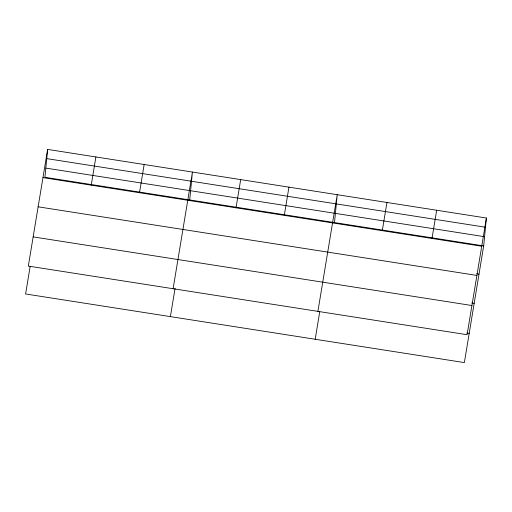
<?xml version="1.0" encoding="UTF-8"?>
<svg xmlns="http://www.w3.org/2000/svg" width="512" height="512" viewBox="0 0 512 512"><rect width="100%" height="100%" fill="white"/><g stroke="black" fill="none" stroke-linecap="round" stroke-linejoin="round"><path stroke-width="0.77" d="M483.68 245.914L486.4 218.029L47.635 149.408L44.915 177.293L483.68 245.914L464.365 362.592L25.6 293.971L30.17 266.355M189.709 199.936L192.429 172.051L173.114 288.73M334.502 222.586L337.222 194.701L317.901 311.379M47.635 149.408L28.32 266.086L467.085 334.707L486.4 218.029M91.226 185.171L95.898 156.954M139.494 192.717L144.16 164.506M170.394 316.614L175.098 288.211M236.019 207.814L240.691 179.603M284.288 215.36L288.954 187.149M315.187 339.264L319.757 311.648M382.278 230.688L386.944 202.477M432 238.464L436.672 210.253M46.739 158.611L485.504 227.232M45.811 168.09L484.576 236.71M42.963 177.619L481.728 246.24M476.64 273.76L479.008 274.125M38.131 206.816L476.896 275.437M471.808 302.95L474.176 303.322M33.152 236.89L471.917 305.517M466.829 333.03L469.197 333.402"/></g></svg>
